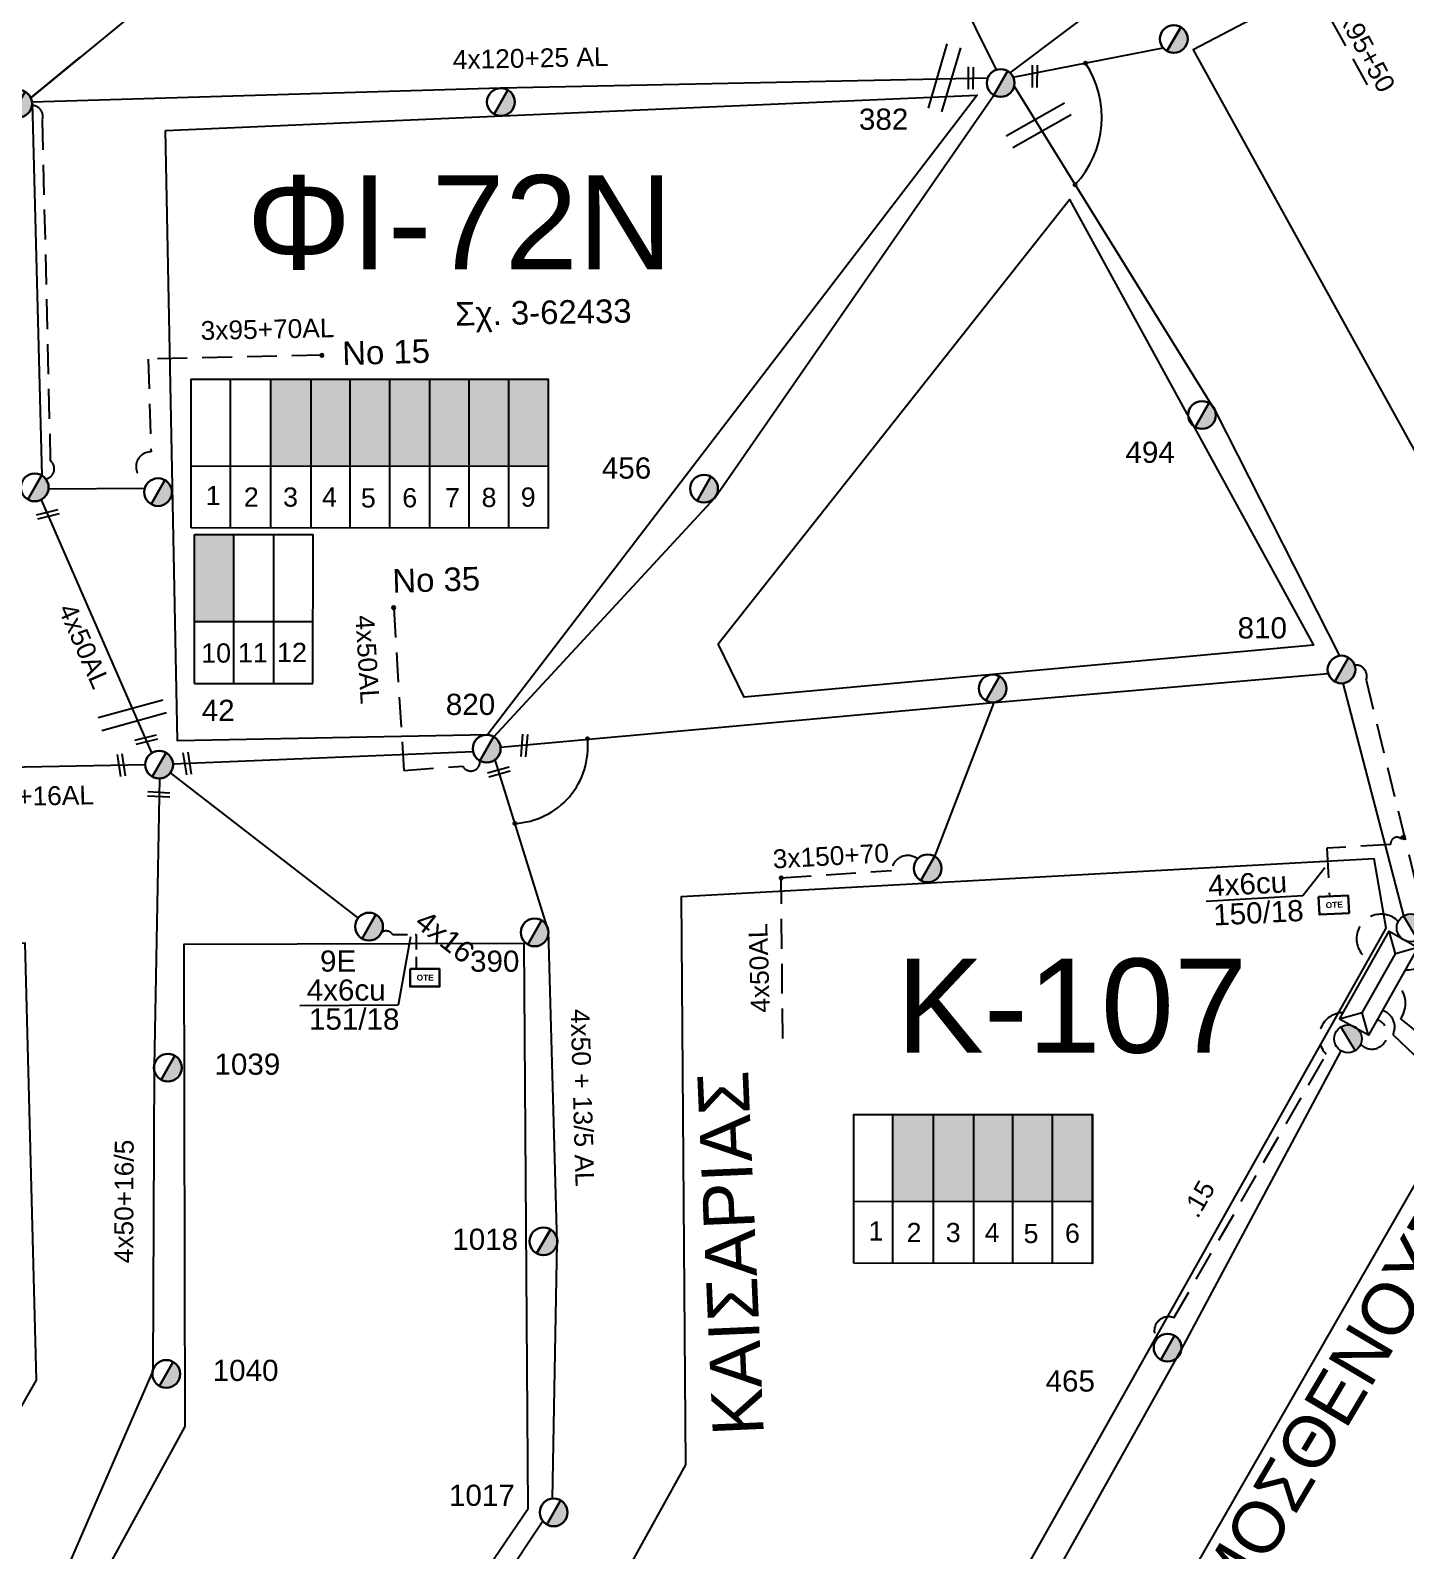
# Model space of a CAD drawing. Header units: millimetres. Extents: x 1421 to 7547, y 822 to 1863.
# Drawn here: x 6916.9 to 7033.7, y 1179.5 to 1308.7 of the extents above; entities that cross this region are included whole.
import ezdxf
from ezdxf.enums import TextEntityAlignment as Align

# ---------------------------------------------------------------- set-up
doc = ezdxf.new("R2010")
doc.units = ezdxf.units.MM
doc.linetypes.add('DASHED', pattern=[19.05, 12.7, -6.35])
doc.layers.get('0').update_dxf_attribs({"lineweight": 30})
for name, color, linetype, lineweight in [('3x95+70', 7, 'DASHED', 30), ('4x50+13_5', 7, 'Continuous', 30), ('4x50+16_5', 7, 'Continuous', 30), ('4x50AL', 7, 'Continuous', 30), ('Pillar OTE', 7, 'Continuous', 30), ('TEXT_ΚΑΛΩΔΙΩΝ', 7, 'Continuous', 30), ('Άγνωστο εναέριο καλώδιο', 7, 'Continuous', 30), ('Άγνωστο Υπόγειο Καλώδιο', 7, 'DASHED', 30), ('Γυμνά εναέρια ΧΤ και ΦΟΠ (3Φ)   4x50+16AL', 7, 'Continuous', 30), ('Εναέρια παροχή ΧΤ 4x16', 7, 'SYN_LINE', 30), ('Καλωδια ΧΤ  3X95+50', 7, 'Continuous', 30), ('Καλώδια ΧΤ   3x150+50CU', 7, 'DASHED', 30), ('Καλώδια ΧΤ   3x150+70AL', 7, 'DASHED', 30), ('Καλώδια ΧΤ   3x150AL+50CU', 7, 'DASHED', 30), ('Μηχανική τομή', 7, 'Continuous', 30), ('Στύλος ΦΜ', 7, 'Continuous', 30), ('Στύλος ΦΜ @ 1', 7, 'Continuous', 30), ('Συνδέσεις', 7, 'Continuous', 30), ('Συνεστραμμένα ΧΤ  4x120+25 AL', 7, 'SYN_LINE', 30), ('Τομή', 7, 'Continuous', 30), ('Υποσταθμός εναέριος 2 στύλων', 7, 'Continuous', 30), ('Υποσταθμός πόλεως', 7, 'Continuous', 30), ('Υπόβαθρο ΔΕΗ', 7, 'Continuous', 30), ('Υπόγεια Καλώδια Δικτύου ΧΤ   .15', 7, 'DASHED', 30), ('Υπόγεια Καλώδια Δικτύου ΧΤ  4x50AL', 7, 'DASHED', 30), ('Υπόγεια Καλώδια Δικτύου ΧΤ  4x6', 7, 'DASHED', 30)]:
    doc.layers.add(name, color=color, linetype=linetype, lineweight=lineweight)
doc.layers.add('Υπόγεια καλώδια Παροχών ΧΤ   4x50AL', color=7, linetype='DASHED')
doc.styles.add('arial', font='arial.ttf')
doc.styles.get("Standard").update_dxf_attribs({"font": 'arial.ttf'})
doc.linetypes.add('SYN_LINE', pattern='A,0.5,-0.0001,["/\\/\\/\\/",Standard,S=0.1,R=0,X=0,Y=-0.05],-0.25', length=0.7501)
doc.dimstyles.new('ISO-25', dxfattribs={"dimtxt": 2.5, "dimasz": 2.5, "dimexe": 1.25, "dimexo": 0.625, "dimtad": 1, "dimtxsty": 'Standard', "dimcen": 2.5, "dimadec": 0, "dimazin": 0, "dimtfac": 1, "dimtmove": 0, "dimatfit": 3, "dimfxl": 1, "dimarcsym": 0})

# ---------------------------------------------------------------- blocks, each defined once
blk = doc.blocks.new('ΥΠΑΡΧΩΝ ΤΣΙΜΕΝΤΕΝΙΟΣ ΣΤΥΛΟΣ')
at = {"layer": 'Στύλος ΦΜ'}
blk.add_hatch(color=7, dxfattribs=at).paths.add_polyline_path([(-1.29, -2.28, 0.574793), (2.62, 0, 0.268822), (1.3, 2.27)])
at = {"layer": 'Στύλος ΦΜ', "color": 7}
blk.add_line((-1.29, -2.28), (1.3, 2.27), dxfattribs=at)
blk.add_circle((0, 0), 2.62, dxfattribs=at)
at = {"layer": 'Στύλος ΦΜ', "flags": 4}
for tag, p in [('ΑΡΙΘΜΟΣ', (-4.68, 8.05)), ('ΤΥΠΟΣ', (-4.91, 3.03))]:
    blk.add_attdef(tag, p, '', height=4, dxfattribs=at)
blk = doc.blocks.new('ΜΗΧΑΝΙΚΗ ΤΟΜΗ')
at = {"layer": 'Μηχανική τομή', "lineweight": -3, "ltscale": 40}
for p, q in [((-3.78, 1.15), (3.8, 1.15)), ((3.8, -0.4), (-3.78, -0.4))]:
    blk.add_line(p, q, dxfattribs=at)
blk = doc.blocks.new('ΤΟΜΗ')
at = {"layer": 'Τομή', "lineweight": -3, "ltscale": 40}
for p, q in [((-11.37, 1.1), (11.37, 1.1)), ((11.37, -3.57), (-11.37, -3.57))]:
    blk.add_line(p, q, dxfattribs=at)
blk = doc.blocks.new('ΥΠΟΣΤΑΘΜΟΣ ΕΝΑΕΡΙΟΣ ΕΠΙ 2 ΣΤΥΛΩΝ')
at = {"layer": 'Υποσταθμός εναέριος 2 στύλων', "linetype": 'Continuous', "lineweight": -3}
for points in [[(-11.97, -2.11, 0.574793), (-8.45, -0.07, 0.268822), (-9.64, 1.98)], [(9.68, -2.15, 0.574793), (13.19, -0.1, 0.268822), (12.01, 1.95)]]:
    blk.add_hatch(color=256, dxfattribs=at).paths.add_polyline_path(points)
for p, q in [((-11.97, -2.11), (-9.64, 1.98)), ((9.68, -2.15), (12.01, 1.95))]:
    blk.add_line(p, q, dxfattribs=at)
for centre in [(-10.81, -0.07), (10.84, -0.1)]:
    blk.add_circle(centre, 2.36, dxfattribs=at)
at = {"layer": 'Υποσταθμός πόλεως', "linetype": 'Continuous', "lineweight": -3, "ltscale": 40}
blk.add_lwpolyline([(-8.57, 2.82), (8.57, 2.82), (8.57, -2.82), (-8.57, -2.82)], close=True, dxfattribs=at)
for points in [[(-5.75, 0), (-8.57, 2.82)], [(5.75, 0), (8.57, 2.82)], [(-8.57, -2.82), (-5.75, 0)], [(-5.75, 0), (5.75, 0)], [(8.57, -2.82), (5.75, 0)]]:
    blk.add_lwpolyline(points, dxfattribs=at)
at = {"layer": 'Υποσταθμός εναέριος 2 στύλων', "ltscale": 40, "flags": 1}
for tag, p in [('ΜΕΤΑΣΧΗΜΑΤΙΣΜΟΣ', (14.09, 2.51)), ('ΙΣΧΥΣ', (14.07, -0.28)), ('ΑΡΙΘΜΟΣ', (14.19, -3))]:
    blk.add_attdef(tag, p, '', height=1.8, dxfattribs=at)
blk = doc.blocks.new('_ΣΥΝΔΕΣΗ')
at = {"layer": 'Συνδέσεις', "linetype": 'SYN_LINE', "ltscale": 40}
blk.add_hatch(color=256, dxfattribs=at).paths.add_polyline_path([(0.5, -0.01, 1), (-0.5, -0.01, 1)])
at = {"layer": 'Συνδέσεις'}
blk.add_circle((0, -0.01), 0.5, dxfattribs=at)
blk = doc.blocks.new('PILLAR ΟΤΕ')
at = {"layer": 'Pillar OTE', "ltscale": 40}
blk.add_lwpolyline([(-3.31, 2.02), (3.39, 2.02), (3.39, -1.99), (-3.31, -1.99)], close=True, dxfattribs=at)
at = {"layer": 'Pillar OTE', "insert": (-1.81, 0.71), "char_height": 1.3575, "width": 109.961, "attachment_point": 1}
blk.add_mtext('{\\fArial|b1|i0|c161|p34;OTE}', dxfattribs=at)

msp = doc.modelspace()

# ---------------------------------------------------------------- hatches: boundary and pattern name
at = {"layer": 'Pillar OTE', "ltscale": 40}
h = msp.add_hatch(color=256, dxfattribs=at)
h.dxf.hatch_style = 1
h.paths.add_polyline_path([(7033.6, 1240.35), (7033.26, 1240.09), (7033.68, 1240)])
at = {"layer": 'Καλώδια ΧΤ   3x150+50CU', "linetype": 'DASHED', "lineweight": -3, "ltscale": 0.2}
h = msp.add_hatch(color=2, dxfattribs=at)
h.dxf.hatch_style = 1
h.paths.add_polyline_path([(6937.29, 1271.73), (6940.73, 1271.72), (6940.73, 1279.09), (6937.29, 1279.09)])
h = msp.add_hatch(color=85, dxfattribs=at)
h.dxf.hatch_style = 1
h.paths.add_polyline_path([(6944.02, 1279.09), (6940.73, 1279.09), (6940.73, 1271.72), (6944.02, 1271.72)])
h = msp.add_hatch(color=1, dxfattribs=at)
h.dxf.hatch_style = 1
h.paths.add_polyline_path([(6947.41, 1271.72), (6947.41, 1279.09), (6944.02, 1279.09), (6944.02, 1271.72)])
h = msp.add_hatch(color=5, dxfattribs=at)
h.dxf.hatch_style = 1
h.paths.add_polyline_path([(6950.81, 1279.09), (6947.41, 1279.09), (6947.41, 1271.72), (6950.81, 1271.71)])
h = msp.add_hatch(color=6, dxfattribs=at)
h.dxf.hatch_style = 1
h.paths.add_polyline_path([(6954.14, 1279.09), (6950.81, 1279.09), (6950.81, 1271.71), (6954.14, 1271.71)])
h = msp.add_hatch(color=30, dxfattribs=at)
h.dxf.hatch_style = 1
h.paths.add_polyline_path([(6954.14, 1271.71), (6957.53, 1271.71), (6957.53, 1279.09), (6954.14, 1279.09)])
h = msp.add_hatch(color=133, dxfattribs=at)
h.dxf.hatch_style = 1
h.paths.add_polyline_path([(6957.46, 1271.71), (6960.85, 1271.71), (6960.85, 1279.09), (6957.46, 1279.09)])
h = msp.add_hatch(color=62, dxfattribs=at)
h.dxf.hatch_style = 1
h.paths.add_polyline_path([(6934.15, 1265.89), (6930.81, 1265.89), (6930.81, 1258.51), (6934.15, 1258.51)])
h = msp.add_hatch(color=5, dxfattribs=at)
h.dxf.hatch_style = 1
h.paths.add_polyline_path([(6990.16, 1209.24), (6993.6, 1209.23), (6993.6, 1216.6), (6990.16, 1216.6)])
h = msp.add_hatch(color=62, dxfattribs=at)
h.dxf.hatch_style = 1
h.paths.add_polyline_path([(6993.6, 1209.24), (6997.04, 1209.23), (6997.04, 1216.6), (6993.6, 1216.6)])
h = msp.add_hatch(color=30, dxfattribs=at)
h.dxf.hatch_style = 1
h.paths.add_polyline_path([(7000.34, 1216.6), (6997.04, 1216.6), (6997.04, 1209.23), (7000.34, 1209.23)])
h = msp.add_hatch(color=85, dxfattribs=at)
h.dxf.hatch_style = 1
h.paths.add_polyline_path([(7003.72, 1209.23), (7003.72, 1216.6), (7000.34, 1216.6), (7000.34, 1209.23)])
h = msp.add_hatch(color=27, dxfattribs=at)
h.dxf.hatch_style = 1
h.paths.add_polyline_path([(7007.12, 1216.6), (7003.72, 1216.6), (7003.72, 1209.23), (7007.12, 1209.22)])

# ---------------------------------------------------------------- linework, layer by layer
at = {"color": 27, "lineweight": -3, "ltscale": 0.2}
msp.add_lwpolyline([(7028.39, 1253.24), (7033.54, 1233.48)], dxfattribs=at)
at = {"layer": '3x95+70', "color": 62, "lineweight": -3, "ltscale": 0.2}
msp.add_lwpolyline([(6941.62, 1281.11), (6926.87, 1280.79), (6927.11, 1272.9, 0.948102), (6926.95, 1270.38, -4.121278)], format="xyb", dxfattribs=at)
at = {"layer": '4x50+13_5', "color": 6, "lineweight": -3, "ltscale": 0.2}
for points in [[(6990.22, 1322.97), (6998.94, 1305.36)], [(7000.11, 1305.11), (7019.73, 1319.87)]]:
    msp.add_lwpolyline(points, dxfattribs=at)
at = {"layer": '4x50+13_5', "color": 85, "lineweight": -3, "ltscale": 0.2}
msp.add_lwpolyline([(6961.22, 1183.96), (6961.63, 1205.72), (6960.88, 1232.19), (6956.36, 1246.75)], dxfattribs=at)
at = {"layer": '4x50+16_5', "color": 1, "lineweight": -3, "ltscale": 0.2}
msp.add_lwpolyline([(6927.83, 1245.15), (6927.37, 1220.68), (6927.25, 1194.82), (6916.4, 1169.85)], dxfattribs=at)
at = {"layer": '4x50AL', "color": 1, "lineweight": -3, "ltscale": 0.2}
msp.add_lwpolyline([(6978.09, 1345.18), (6954.53, 1331.55), (6946.68, 1327.43), (6916.89, 1302.98), (6921.09, 1306.43)], dxfattribs=at)
at = {"layer": '4x50AL', "color": 27, "lineweight": -3, "ltscale": 0.2}
msp.add_lwpolyline([(7000.38, 1304.73), (7013.11, 1307.24)], dxfattribs=at)
at = {"layer": '4x50AL', "color": 62, "lineweight": -3, "ltscale": 0.2}
msp.add_lwpolyline([(6917.78, 1268.84), (6927.16, 1247.32)], dxfattribs=at)
at = {"layer": '4x50AL', "color": 85, "linetype": 'DASHED', "lineweight": -3, "ltscale": 0.2}
msp.add_lwpolyline([(6980.79, 1223.06), (6980.67, 1236.7)], dxfattribs=at)
at = {"layer": '4x50AL', "color": 5, "lineweight": -3, "ltscale": 0.2}
msp.add_lwpolyline([(6974.75, 1127.89), (6980.1, 1135.22), (6998.87, 1168.41), (7014.67, 1196.63), (7028.24, 1222.02)], dxfattribs=at)
at = {"layer": '4x50AL', "color": 85, "lineweight": -3, "ltscale": 0.2}
msp.add_lwpolyline([(6943.2, 1156.23), (6960.4, 1182.07)], dxfattribs=at)
at = {"layer": 'Pillar OTE', "lineweight": -3, "ltscale": 40}
for p, q in [((6930.81, 1265.89), (6940.88, 1265.88)), ((6930.81, 1258.49), (6940.87, 1258.48)), ((6930.81, 1253.23), (6940.87, 1253.22))]:
    msp.add_line(p, q, dxfattribs=at)
for points in [[(6930.52, 1266.45), (6930.52, 1279.09), (6960.85, 1279.09), (6960.85, 1266.42), (6930.52, 1266.45)], [(6933.85, 1266.45), (6933.85, 1279.09)], [(6937.29, 1266.44), (6937.29, 1279.09)], [(6940.73, 1266.44), (6940.73, 1279.09)], [(6944.02, 1266.44), (6944.02, 1279.09)], [(6947.41, 1266.43), (6947.41, 1279.09)], [(6950.81, 1266.43), (6950.81, 1279.09)], [(6954.14, 1266.43), (6954.14, 1279.09)], [(6957.53, 1266.42), (6957.53, 1279.09)], [(6930.52, 1271.73), (6960.85, 1271.7)], [(6930.81, 1253.23), (6930.81, 1265.89)], [(6934.15, 1253.23), (6934.15, 1265.89)], [(6937.54, 1253.23), (6937.54, 1265.89)], [(6940.87, 1253.22), (6940.88, 1265.88)], [(6986.83, 1203.96), (6986.83, 1216.6), (7007.12, 1216.6), (7007.12, 1203.94), (6986.83, 1203.96)], [(6990.16, 1203.96), (6990.16, 1216.6)], [(6993.6, 1203.95), (6993.6, 1216.6)], [(6997.04, 1203.95), (6997.04, 1216.6)], [(7000.34, 1203.95), (7000.34, 1216.6)], [(7003.72, 1203.94), (7003.72, 1216.6)], [(7007.12, 1203.94), (7007.12, 1216.6)], [(6986.83, 1209.24), (7007.12, 1209.22)]]:
    msp.add_lwpolyline(points, dxfattribs=at)
at = {"layer": 'Pillar OTE', "ltscale": 40}
msp.add_lwpolyline([(7033.68, 1240), (7033.26, 1240.09), (7033.6, 1240.35), (7033.68, 1240)], dxfattribs=at)
at = {"layer": 'Άγνωστο εναέριο καλώδιο', "color": 27, "lineweight": -3, "ltscale": 0.2}
msp.add_lwpolyline([(7000.46, 1303.98), (7017.55, 1276.39), (7028.11, 1255.58)], dxfattribs=at)
at = {"layer": 'Άγνωστο εναέριο καλώδιο', "color": 1, "lineweight": -3, "ltscale": 0.2}
msp.add_lwpolyline([(6917, 1302.61), (6917.82, 1270.9)], dxfattribs=at)
at = {"layer": 'Άγνωστο εναέριο καλώδιο', "color": 62, "lineweight": -3, "ltscale": 0.2}
msp.add_lwpolyline([(6918.4, 1269.75), (6926.58, 1269.82)], dxfattribs=at)
at = {"layer": 'Άγνωστο Υπόγειο Καλώδιο', "color": 1, "lineweight": -3, "ltscale": 0.2}
msp.add_lwpolyline([(6917.86, 1301.1), (6918.55, 1272.16, -0.647678), (6918.17, 1270.6, -64.766699)], format="xyb", dxfattribs=at)
at = {"layer": 'Άγνωστο Υπόγειο Καλώδιο', "color": 85, "lineweight": -3, "ltscale": 0.2}
msp.add_lwpolyline([(7029.39, 1254.79, -0.55569), (7030.37, 1253.5), (7034.71, 1235.8, -0.889162), (7034.47, 1230.28)], format="xyb", dxfattribs=at)
at = {"layer": 'Άγνωστο Υπόγειο Καλώδιο', "color": 62, "lineweight": -3, "ltscale": 0.2}
msp.add_lwpolyline([(7031.75, 1225.44, -0.470506), (7032.65, 1223.39), (7035.7, 1220.5, -0.636618), (7036.83, 1219.93, -52.986127)], format="xyb", dxfattribs=at)
at = {"layer": 'Άγνωστο Υπόγειο Καλώδιο', "color": 85, "lineweight": -3, "ltscale": 0.2}
msp.add_lwpolyline([(7033.3, 1224.74), (7039.9, 1219.35), (7077.58, 1206.37), (7078.22, 1208.09), (7092.73, 1202.84)], dxfattribs=at)
at = {"layer": 'Άγνωστο Υπόγειο Καλώδιο', "color": 1, "lineweight": -3, "ltscale": 0.2}
msp.add_arc((6917, 1301.42), 0.914, 339.7237, 89.7423, dxfattribs=at)
at = {"layer": 'Άγνωστο Υπόγειο Καλώδιο', "color": 85, "lineweight": -3, "ltscale": 0.2}
msp.add_arc((7031.51, 1226.04), 2.21, 323.928, 47.471, dxfattribs=at)
at = {"layer": 'Γυμνά εναέρια ΧΤ και ΦΟΠ (3Φ)   4x50+16AL', "color": 6, "lineweight": -3, "ltscale": 0.2}
msp.add_lwpolyline([(6956.23, 1248.7), (6975.01, 1269.01), (6998.73, 1303.22)], dxfattribs=at)
at = {"layer": 'Γυμνά εναέρια ΧΤ και ΦΟΠ (3Φ)   4x50+16AL', "color": 85, "lineweight": -3, "ltscale": 0.2}
for points in [[(6956.81, 1247.81), (6998.72, 1251.62), (7027.15, 1254.06)], [(6998.72, 1251.62), (6993.69, 1238.53)]]:
    msp.add_lwpolyline(points, dxfattribs=at)
at = {"layer": 'Γυμνά εναέρια ΧΤ και ΦΟΠ (3Φ)   4x50+16AL', "color": 1, "lineweight": -3, "ltscale": 0.2}
for points in [[(6928.97, 1246.41), (6954.49, 1247.44)], [(6879.5, 1245.74), (6900.23, 1245.84), (6926.62, 1246.35)]]:
    msp.add_lwpolyline(points, dxfattribs=at)
at = {"layer": 'Εναέρια παροχή ΧΤ 4x16', "color": 1, "linetype": 'SYN_LINE', "lineweight": -2, "ltscale": 20}
msp.add_lwpolyline([(6928.74, 1245.62), (6944.71, 1233.29)], dxfattribs=at)
at = {"layer": 'Καλωδια ΧΤ  3X95+50', "color": 27, "linetype": 'DASHED', "lineweight": -3, "ltscale": 0.2}
msp.add_lwpolyline([(7030.5, 1304.09), (7025.22, 1313.51)], dxfattribs=at)
at = {"layer": 'Καλώδια ΧΤ   3x150+50CU', "color": 27, "linetype": 'DASHED', "lineweight": -3, "ltscale": 0.2}
msp.add_arc((7031.64, 1231.54), 2.08, 45.3642, 248.105, dxfattribs=at)
at = {"layer": 'Καλώδια ΧΤ   3x150+50CU', "color": 5, "linetype": 'DASHED', "lineweight": -3, "ltscale": 0.2}
msp.add_arc((7030.86, 1223.46), 1.3, 222.9011, 69.1921, dxfattribs=at)
at = {"layer": 'Καλώδια ΧΤ   3x150+70AL', "color": 30, "lineweight": -3, "ltscale": 0.2}
msp.add_lwpolyline([(7051.51, 1256.69, -0.624689), (7049.55, 1255.1), (7037.08, 1236.46, -0.661705), (7033.7, 1228.9, 20.093194)], format="xyb", dxfattribs=at)
at = {"layer": 'Καλώδια ΧΤ   3x150AL+50CU', "color": 85, "lineweight": -3, "ltscale": 0.2}
msp.add_lwpolyline([(6980.67, 1236.7), (6990.05, 1237.34, -0.595623), (6992.26, 1238.32, 1.121993)], format="xyb", dxfattribs=at)
at = {"layer": 'Συνεστραμμένα ΧΤ  4x120+25 AL', "color": 62, "lineweight": -3, "ltscale": 20}
msp.add_lwpolyline([(6998.21, 1304.66), (6956.82, 1303.81), (6917, 1302.61)], dxfattribs=at)
at = {"layer": 'Υπόβαθρο ΔΕΗ', "lineweight": -3, "ltscale": 0.2}
for points in [[(7042.36, 1258.75), (7049.79, 1259.21), (7106.84, 1334.45), (7099.4, 1350.85), (7015.68, 1307.06)], [(6928.35, 1300.21), (6997.33, 1303.2), (6955.7, 1248.85), (6929.37, 1248.34)], [(6975.3, 1256.58), (7005.15, 1294.35), (7025.9, 1256.47), (6977.51, 1252.05)], [(6953.28, 1152.04), (6978.81, 1137.75), (7032.08, 1232.42), (7031.06, 1238.32), (6972.16, 1235.1), (6972.54, 1186.83)], [(6907.79, 1177.29), (6917.37, 1194.03), (6916.42, 1231.15), (6880.97, 1230.84), (6865.97, 1199.97)], [(6919.21, 1170.37), (6942.19, 1158.18), (6959.16, 1183.13), (6958.81, 1231.14), (6929.89, 1231.05), (6929.97, 1190.09)]]:
    msp.add_lwpolyline(points, close=True, dxfattribs=at)
msp.add_lwpolyline([(7077.86, 1202.34), (7066.36, 1169.2), (7057.08, 1172.64), (7018.85, 1113.5), (6988.26, 1130.12), (7037.66, 1216.1), (7077.86, 1202.34)], dxfattribs=at)
at = {"layer": 'Υπόβαθρο ΔΕΗ', "lineweight": -3}
for centre, radius, start, end in [((6999.51, 1301.33), 8.39, 316.9928, 33.3453), ((6957.72, 1247.84), 6.51, 272.8026, 6.0592)]:
    msp.add_arc(centre, radius, start, end, dxfattribs=at)
at = {"layer": 'Υπόγεια Καλώδια Δικτύου ΧΤ   .15', "color": 5, "lineweight": -3, "ltscale": 0.2}
msp.add_lwpolyline([(7012.58, 1197.53, -0.749526), (7014.03, 1199.32), (7026.99, 1221.72, -0.66309), (7028.42, 1225.26, 1.182955)], format="xyb", dxfattribs=at)
at = {"layer": 'Υπόγεια Καλώδια Δικτύου ΧΤ  4x50AL', "color": 1, "lineweight": -3, "ltscale": 0.2}
msp.add_lwpolyline([(6947.73, 1259.66), (6948.59, 1245.83), (6953.6, 1246.2, 0.832435), (6955.06, 1246.66, -3.168882)], format="xyb", dxfattribs=at)
at = {"layer": 'Υπόγεια Καλώδια Δικτύου ΧΤ  4x6', "color": 85, "linetype": 'DASHED', "lineweight": -2, "ltscale": 0.2}
msp.add_lwpolyline([(7033.26, 1240.09, 0.619134), (7032.46, 1239.54), (7027.03, 1239.24), (7027.25, 1235.21)], format="xyb", dxfattribs=at)
at = {"layer": 'Υπόγεια Καλώδια Δικτύου ΧΤ  4x6', "color": 1, "linetype": 'DASHED', "lineweight": -2, "ltscale": 0.1}
msp.add_lwpolyline([(6946.7, 1232.06, -0.44895), (6947.64, 1231.89), (6949.64, 1231.9), (6949.65, 1229.05)], format="xyb", dxfattribs=at)

# ---------------------------------------------------------------- block references
at = {"layer": 'Pillar OTE', "xscale": 0.375, "yscale": 0.375, "zscale": 0.375, "rotation": 3}
msp.add_blockref('PILLAR ΟΤΕ', (7027.61, 1234.4), dxfattribs=at)
at = {"layer": 'Pillar OTE', "xscale": 0.375, "yscale": 0.375, "zscale": 0.375}
msp.add_blockref('PILLAR ΟΤΕ', (6950.36, 1228.22), dxfattribs=at)
at = {"layer": 'Μηχανική τομή', "lineweight": -3}
for p, xscale, yscale, zscale, rotation in [((6996.68, 1304.66), 0.2499999999999188, 0.2499999999999188, 0.2499999999999188, 269.307013081686), ((7002.12, 1304.81), 0.2499999999999188, 0.2499999999999188, 0.2499999999999188, 269.307013081686), ((6918.36, 1267.5), 0.2499999999999186, 0.2499999999999186, 0.2499999999999186, 13.5726304567426), ((6926.71, 1248.36), 0.2499999999999187, 0.2499999999999187, 0.2499999999999187, 13.5726304567426), ((6958.73, 1247.96), 0.2499999999999189, 0.2499999999999189, 0.2499999999999189, 265.266344620738), ((6924.68, 1246.29), 0.2499999999999187, 0.2499999999999187, 0.2499999999999187, 98.67359203741974), ((6930.28, 1246.44), 0.2499999999999187, 0.2499999999999187, 0.2499999999999187, 98.67359203741974), ((6956.65, 1245.8), 0.2499999999999187, 0.2499999999999187, 0.2499999999999187, 195.6890285474493), ((6927.77, 1243.89), 0.2499999999999186, 0.2499999999999186, 0.2499999999999186, 177.1276766233169)]:
    msp.add_blockref('ΜΗΧΑΝΙΚΗ ΤΟΜΗ', p, dxfattribs=dict(at, xscale=xscale, yscale=yscale, zscale=zscale, rotation=rotation))
at = {"layer": 'Στύλος ΦΜ @ 1', "lineweight": -3, "ltscale": 40, "xscale": 0.4499999999998181, "yscale": 0.4499999999998181, "zscale": 0.4499999999998181}
for p in [(7014.03, 1307.98), (6956.84, 1302.63), (6917.23, 1269.88), (6927.71, 1269.48), (6998.63, 1252.8), (6993.11, 1237.51)]:
    msp.add_blockref('ΥΠΑΡΧΩΝ ΤΣΙΜΕΝΤΕΝΙΟΣ ΣΤΥΛΟΣ', p, dxfattribs=at)
at = {"layer": 'Στύλος ΦΜ @ 1', "lineweight": -3, "ltscale": 40}
ref = msp.add_blockref('ΥΠΑΡΧΩΝ ΤΣΙΜΕΝΤΕΝΙΟΣ ΣΤΥΛΟΣ', (6999.31, 1304.24), dxfattribs=dict(at, xscale=0.4499999999998181, yscale=0.4499999999998181, zscale=0.4499999999998181))
ref.add_attrib('ΤΥΠΟΣ', '382', (6987.27, 1300.27), dxfattribs={"layer": 'Στύλος ΦΜ', "height": 1.8, "flags": 4})
ref = msp.add_blockref('ΥΠΑΡΧΩΝ ΤΣΙΜΕΝΤΕΝΙΟΣ ΣΤΥΛΟΣ', (6915.82, 1302.49), dxfattribs=dict(at, xscale=0.4499999999998181, yscale=0.4499999999998181, zscale=0.4499999999998181))
ref.add_attrib('ΤΥΠΟΣ', '373', (6909.27, 1297.39), dxfattribs={"layer": 'Στύλος ΦΜ', "height": 1.8, "flags": 4})
ref = msp.add_blockref('ΥΠΑΡΧΩΝ ΤΣΙΜΕΝΤΕΝΙΟΣ ΣΤΥΛΟΣ', (7016.43, 1276.03), dxfattribs=dict(at, xscale=0.4499999999998181, yscale=0.4499999999998181, zscale=0.4499999999998181))
ref.add_attrib('ΤΥΠΟΣ', '494', (7009.92, 1271.97), dxfattribs={"layer": 'Στύλος ΦΜ', "height": 1.8, "flags": 4})
ref = msp.add_blockref('ΥΠΑΡΧΩΝ ΤΣΙΜΕΝΤΕΝΙΟΣ ΣΤΥΛΟΣ', (6974.11, 1269.78), dxfattribs=dict(at, xscale=0.4499999999998181, yscale=0.4499999999998181, zscale=0.4499999999998181))
ref.add_attrib('ΤΥΠΟΣ', '456', (6965.42, 1270.63), dxfattribs={"layer": 'Στύλος ΦΜ', "height": 1.8, "flags": 4})
ref = msp.add_blockref('ΥΠΑΡΧΩΝ ΤΣΙΜΕΝΤΕΝΙΟΣ ΣΤΥΛΟΣ', (7028.28, 1254.41), dxfattribs=dict(at, xscale=0.4499999999998181, yscale=0.4499999999998181, zscale=0.4499999999998181))
ref.add_attrib('ΤΥΠΟΣ', '810', (7019.45, 1257.05), dxfattribs={"layer": 'Στύλος ΦΜ', "height": 1.8, "flags": 4})
ref = msp.add_blockref('ΥΠΑΡΧΩΝ ΤΣΙΜΕΝΤΕΝΙΟΣ ΣΤΥΛΟΣ', (6927.8, 1246.33), dxfattribs=dict(at, xscale=0.4499999999998181, yscale=0.4499999999998181, zscale=0.4499999999998181))
ref.add_attrib('ΤΥΠΟΣ', '42', (6931.42, 1250.04), dxfattribs={"layer": 'Στύλος ΦΜ', "height": 1.8, "flags": 4})
ref = msp.add_blockref('ΥΠΑΡΧΩΝ ΤΣΙΜΕΝΤΕΝΙΟΣ ΣΤΥΛΟΣ', (6955.64, 1247.68), dxfattribs=dict(at, xscale=0.4499999999998181, yscale=0.4499999999998181, zscale=0.4499999999998181))
ref.add_attrib('ΤΥΠΟΣ', '820', (6952.16, 1250.55), dxfattribs={"layer": 'Στύλος ΦΜ', "height": 1.8, "flags": 4})
ref = msp.add_blockref('ΥΠΑΡΧΩΝ ΤΣΙΜΕΝΤΕΝΙΟΣ ΣΤΥΛΟΣ', (6945.64, 1232.57), dxfattribs=dict(at, xscale=0.4499999999998181, yscale=0.4499999999998181, zscale=0.4499999999998181))
ref.add_attrib('ΤΥΠΟΣ', '9E', (6941.47, 1228.74), dxfattribs={"layer": 'Στύλος ΦΜ', "height": 1.8, "flags": 4})
ref = msp.add_blockref('ΥΠΑΡΧΩΝ ΤΣΙΜΕΝΤΕΝΙΟΣ ΣΤΥΛΟΣ', (6959.71, 1232.07), dxfattribs=dict(at, xscale=0.4499999999998181, yscale=0.4499999999998181, zscale=0.4499999999998181))
ref.add_attrib('ΤΥΠΟΣ', '390', (6954.22, 1228.73), dxfattribs={"layer": 'Στύλος ΦΜ', "height": 1.8, "flags": 4})
ref = msp.add_blockref('ΥΠΑΡΧΩΝ ΤΣΙΜΕΝΤΕΝΙΟΣ ΣΤΥΛΟΣ', (6928.54, 1220.58), dxfattribs=dict(at, xscale=0.4499999999998181, yscale=0.4499999999998181, zscale=0.4499999999998181))
ref.add_attrib('ΤΥΠΟΣ', '1039', (6932.5, 1219.98), dxfattribs={"layer": 'Στύλος ΦΜ', "height": 1.8, "flags": 4})
ref = msp.add_blockref('ΥΠΑΡΧΩΝ ΤΣΙΜΕΝΤΕΝΙΟΣ ΣΤΥΛΟΣ', (6960.46, 1205.82), dxfattribs=dict(at, xscale=0.4499999999998181, yscale=0.4499999999998181, zscale=0.4499999999998181))
ref.add_attrib('ΤΥΠΟΣ', '1018', (6952.71, 1205.1), dxfattribs={"layer": 'Στύλος ΦΜ', "height": 1.8, "flags": 4})
ref = msp.add_blockref('ΥΠΑΡΧΩΝ ΤΣΙΜΕΝΤΕΝΙΟΣ ΣΤΥΛΟΣ', (7013.5, 1196.79), dxfattribs=dict(at, xscale=0.4499999999998181, yscale=0.4499999999998181, zscale=0.4499999999998181))
ref.add_attrib('ΤΥΠΟΣ', '465', (7003.13, 1193.06), dxfattribs={"layer": 'Στύλος ΦΜ', "height": 1.8, "flags": 4})
ref = msp.add_blockref('ΥΠΑΡΧΩΝ ΤΣΙΜΕΝΤΕΝΙΟΣ ΣΤΥΛΟΣ', (6928.4, 1194.56), dxfattribs=dict(at, xscale=0.4499999999998181, yscale=0.4499999999998181, zscale=0.4499999999998181))
ref.add_attrib('ΤΥΠΟΣ', '1040', (6932.35, 1193.96), dxfattribs={"layer": 'Στύλος ΦΜ', "height": 1.8, "flags": 4})
ref = msp.add_blockref('ΥΠΑΡΧΩΝ ΤΣΙΜΕΝΤΕΝΙΟΣ ΣΤΥΛΟΣ', (6961.33, 1182.79), dxfattribs=dict(at, xscale=0.4499999999998181, yscale=0.4499999999998181, zscale=0.4499999999998181))
ref.add_attrib('ΤΥΠΟΣ', '1017', (6952.43, 1183.35), dxfattribs={"layer": 'Στύλος ΦΜ', "height": 1.8, "flags": 4})
at = {"layer": 'Συνδέσεις', "lineweight": -3, "xscale": 0.25, "yscale": 0.25, "zscale": 0.25}
for p in [(7006.52, 1305.94), (7005.64, 1295.61), (6941.63, 1281.11), (6947.73, 1259.67), (6964.2, 1248.52), (6958.04, 1241.33), (6980.67, 1236.7)]:
    msp.add_blockref('_ΣΥΝΔΕΣΗ', p, dxfattribs=at)
at = {"layer": 'Τομή', "lineweight": -3, "xscale": 0.2499999999998871, "yscale": 0.2499999999998871, "zscale": 0.2499999999998871}
for p, rotation in [((6994.83, 1304.59), 253.6330504668009), ((7002.39, 1300.91), 29.49666956088656), ((6925.6, 1250.23), 195.4312592350713)]:
    msp.add_blockref('ΤΟΜΗ', p, dxfattribs=dict(at, rotation=rotation))
at = {"layer": 'Υποσταθμός εναέριος 2 στύλων', "lineweight": -3, "xscale": 0.4999999999999998, "yscale": 0.4999999999999998, "zscale": 0.4999999999999998, "rotation": 60.66271226689057}
msp.add_blockref('ΥΠΟΣΤΑΘΜΟΣ ΕΝΑΕΡΙΟΣ ΕΠΙ 2 ΣΤΥΛΩΝ', (7031.45, 1227.76), dxfattribs=at)

# ---------------------------------------------------------------- texts
at = {"lineweight": -3, "ltscale": 30, "width": 11.2573, "attachment_point": 1}
for s, insert, char_height in [('1', (6931.76, 1270.01), 1.63), ('2', (6935, 1269.88), 1.63), ('3', (6938.33, 1269.88), 1.63), ('4', (6941.64, 1269.88), 1.63), ('5', (6944.94, 1269.8), 1.63), ('6', (6948.46, 1269.82), 1.63), ('7', (6952.09, 1269.82), 1.63), ('8', (6955.2, 1269.85), 1.63), ('9', (6958.53, 1269.88), 1.63), ('10', (6931.37, 1256.63), 1.634), ('11', (6934.49, 1256.65), 1.634), ('12', (6937.82, 1256.68), 1.634), ('1', (6988.08, 1207.52), 1.63), ('2', (6991.32, 1207.39), 1.63), ('3', (6994.65, 1207.39), 1.63), ('4', (6997.95, 1207.39), 1.63), ('5', (7001.26, 1207.31), 1.63), ('6', (7004.78, 1207.33), 1.63)]:
    msp.add_mtext(s, dxfattribs=dict(at, insert=insert, char_height=char_height))
at = {"lineweight": -3, "ltscale": 40, "char_height": 4, "width": 51.144, "attachment_point": 1, "style": 'arial'}
for s, insert, rotation in [('{\\H1.083x;ΚΑΙΣΑΡΙΑΣ}', (6974.86, 1189.21), 92.4803), ('{\\H1.083x;ΔΗΜΟΣΘΕΝΟΥΣ}', (7011.31, 1169.06), 59.315)]:
    msp.add_mtext(s, dxfattribs=dict(at, insert=insert, rotation=rotation))
at = {"layer": 'TEXT_ΚΑΛΩΔΙΩΝ', "lineweight": -3, "ltscale": 0.2}
for s, rotation, p in [('3x95+50', 298.5203, (7030.17, 1307.45)), ('4x120+25 AL', 1.1784, (6959.37, 1306.36)), ('3x95+70AL', 1.2375, (6937.01, 1283.33)), ('4x50AL', 293.5593, (6921.44, 1256.41)), ('4x50AL', 273.5597, (6945.5, 1255.25)), ('4x50+16AL', 1.0942, (6916.57, 1243.65)), ('3x150+70', 3.113, (6984.88, 1238.57)), ('4x50AL', 91.7478, (6978.79, 1229.04)), ('4x50 + 13/5 AL', 271.6146, (6963.78, 1218.03)), ('4x50+16/5', 89.7308, (6924.81, 1209.21)), ('.15', 59.9446, (7016.14, 1209.43))]:
    msp.add_text(s, height=1.6, rotation=rotation, dxfattribs=at).set_placement(p, align=Align.MIDDLE_CENTER)
at = {"layer": 'Υπόβαθρο ΔΕΗ', "lineweight": -3, "char_height": 8, "attachment_point": 1}
for s, insert in [('ΦI-72N', (6935.21, 1296.41)), ('K-107', (6990.44, 1229.85))]:
    msp.add_mtext_dynamic_manual_height_columns(s, width=30.8332, gutter_width=12.5, heights=[0], dxfattribs=dict(at, insert=insert))
at = {"layer": 'Υπόβαθρο ΔΕΗ', "lineweight": -3, "char_height": 2, "attachment_point": 1}
for s, insert, rotation in [('Σχ. 3-62433', (6952.93, 1285.62), 1.0448), ('Νο 15', (6943.33, 1282.27), 1.6567), ('Νο 35', (6947.59, 1262.93), 1.6567)]:
    msp.add_mtext_dynamic_manual_height_columns(s, width=17.2548, gutter_width=12.5, heights=[0], dxfattribs=dict(at, insert=insert, rotation=rotation))
at = {"layer": 'Υπόγεια καλώδια Παροχών ΧΤ   4x50AL', "color": 7, "ltscale": 0.2, "char_height": 1.8, "attachment_point": 1, "rotation": 3}
for s, insert in [('4x6cu', (7016.9, 1236.93)), ('150/18', (7017.33, 1234.45))]:
    msp.add_mtext_dynamic_manual_height_columns(s, width=1.8, gutter_width=12.5, heights=[0.118], dxfattribs=dict(at, insert=insert))
at = {"layer": 'Υπόγεια καλώδια Παροχών ΧΤ   4x50AL', "color": 7, "ltscale": 0.2}
note = msp.add_mtext_dynamic_manual_height_columns('4x16\\P', width=1.8, gutter_width=12.5, heights=[0.118, 0], dxfattribs=dict(at, insert=(6939.24, 1242.91), char_height=1.8, attachment_point=1, rotation=322))
at = {"layer": 'Υπόγεια καλώδια Παροχών ΧΤ   4x50AL', "color": 7, "ltscale": 0.2, "char_height": 1.8, "attachment_point": 1}
for s, insert in [('4x6cu', (6940.34, 1228.08)), ('151/18', (6940.53, 1225.61))]:
    msp.add_mtext_dynamic_manual_height_columns(s, width=1.8, gutter_width=12.5, heights=[0.118], dxfattribs=dict(at, insert=insert))

# ---------------------------------------------------------------- leaders
at = {"layer": 'Υπόβαθρο ΔΕΗ', "lineweight": -3, "ltscale": 0.2}
for points in [[(7026.87, 1237.56), (7024.99, 1235.17), (7016.79, 1234.69)], [(6949.15, 1231.71), (6948.1, 1225.9), (6939.76, 1225.84)]]:
    msp.add_leader(points, dimstyle='ISO-25', override={"dimasz": 0.1, "dimgap": 0.625, "dimtad": 0}, dxfattribs=at)

doc.saveas('drawing.dxf')
